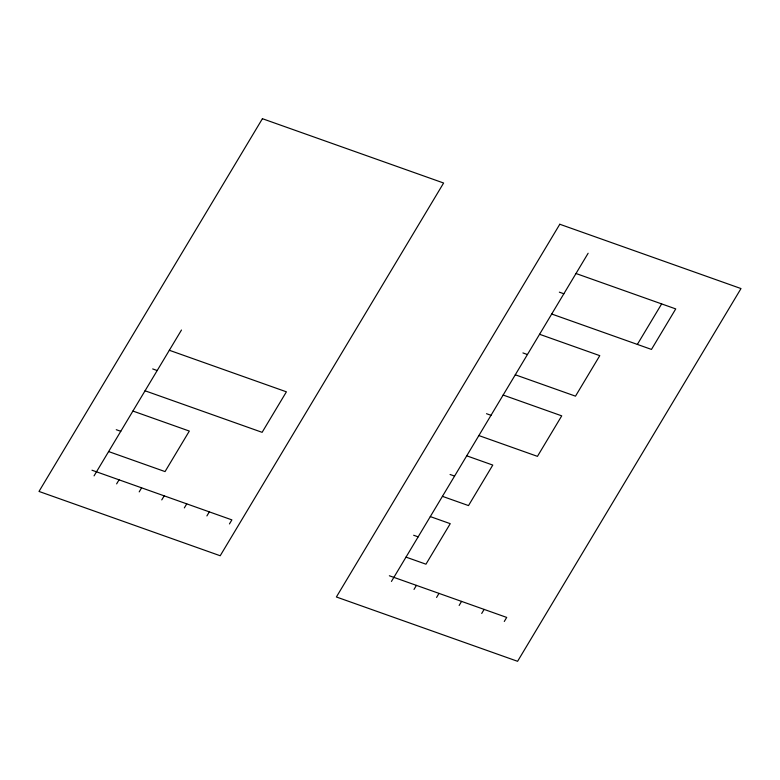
<?xml version="1.0" encoding="UTF-8"?>
<svg xmlns="http://www.w3.org/2000/svg" width="780" height="780" viewBox="0 0 780 780"><rect width="100%" height="100%" fill="white"/><g stroke="black" fill="none" stroke-linecap="round" stroke-linejoin="round"><path stroke-width="1.17" d="M94.058 475.868L181.477 330.018M116.62 483.883L119.057 479.827M139.191 491.887L141.619 487.841M161.762 499.902L164.19 495.846M184.324 507.907L186.751 503.86M206.895 515.921L209.323 511.865M229.457 523.926L231.884 519.88L91.972 470.213M391.443 581.422L588.139 253.246M414.005 589.426L416.432 585.38M436.576 597.441L439.003 593.385M459.147 605.446L461.575 601.399M637.358 344.419L661.645 303.907M481.709 613.46L484.136 609.404M504.28 621.465L506.708 617.419L389.356 575.767M576.001 273.507L675.743 308.909L651.466 349.421L551.713 314.018M559.348 292.159L563.862 293.767M539.575 334.279L599.781 355.651L575.494 396.162L515.288 374.79M522.922 352.93L527.436 354.539M503.149 395.05L561.727 415.847L537.449 456.358L478.861 435.562M486.496 413.702L491.01 415.311M169.338 350.269L286.406 391.823L262.119 432.334L145.051 390.79M466.723 455.822L492.784 465.075L468.507 505.586L442.435 496.343M152.685 368.93L157.199 370.529M450.07 474.484L454.584 476.083M132.912 411.05L189.326 431.067L165.048 471.588L108.625 451.561M430.297 516.594L450.245 523.673L425.958 564.193L406.01 557.115M116.259 429.702L120.773 431.301M413.644 535.255L418.158 536.855M262.411 118.696L39 491.439L220.204 555.75L443.615 183.017L262.411 118.696M559.796 224.25L336.385 596.983L517.588 661.303L741 288.561L559.796 224.25"/></g></svg>
